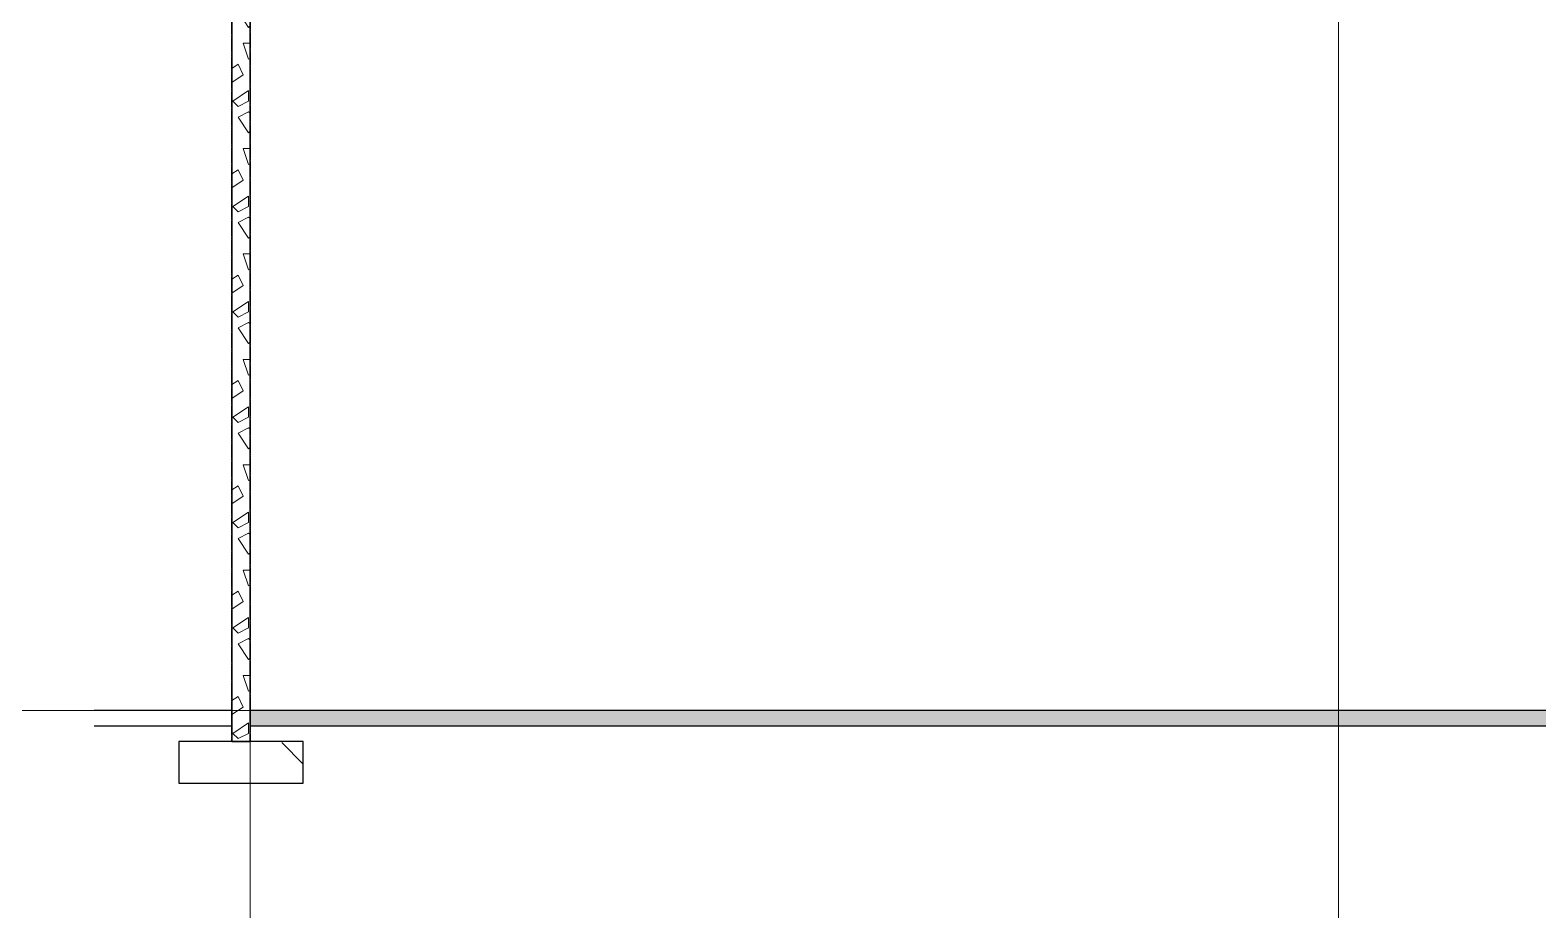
# Model space of a CAD drawing. Header units: millimetres. Extents: x 632 to 524205, y -3890 to 20851.
# Drawn here: x 24524 to 39066, y 3200 to 11760 of the extents above; entities that cross this region are included whole.
import ezdxf

# ---------------------------------------------------------------- set-up
doc = ezdxf.new("R2010")
doc.units = ezdxf.units.MM
doc.linetypes.add('Hidden', pattern=[4, 3, -1])
for name, color, linetype, lineweight in [('A-200-M_WALL_EXT', 113, 'Continuous', 13), ('A-200-M_WALL_PAT', 111, 'Continuous', 13), ('A-200-MH_WALL', 110, 'Hidden', 13), ('A-230-H-FLOOR', 190, 'Continuous', 13), ('A-230-M_FLOOR', 192, 'Continuous', 13), ('S-160-M_FOUND', 171, 'Continuous', 13), ('Z-030-M_GRID', 191, 'Continuous', 13), ('Z-230-A_LEVEL', 51, 'Continuous', 13)]:
    doc.layers.add(name, color=color, linetype=linetype, lineweight=lineweight)
pattern_1 = [(45, (76922.1, 0), (-1414.214, 0), [750, -3000]), (45, (77922.1, 1000), (-1414.214, 0), [750, -3000]), (45, (78922.1, -300), (-1414.214, 0), [250, -2000]), (90, (78922.06, 500), (-500, 500), [500, -2000]), (315, (78922, 1000), (0, 2828.43), [500, -3000]), (0, (77922, 1000), (2000, 2000), [300, -1000]), (0, (75422, 2000), (2000, 2000), [300, -2000])]

msp = doc.modelspace()

# ---------------------------------------------------------------- hatches: boundary and pattern name
at = {"layer": 'A-200-M_WALL_PAT'}
h = msp.add_hatch(dxfattribs=at)
h.set_pattern_fill('FP_9', color=250, angle=-63.435, style=0, pattern_type=2)
h.set_pattern_definition([(296.565, (77176.06, 152.4), (5e-05, 1016), [113.592, -2158.253]), (33.69, (77226.86, 50.8), (7e-05, 1016), [183.16, -3480.08]), (33.69, (78242.85, 50.8), (7e-05, 1016), [183.16, -3480.08]), (33.69, (79258.85, 50.8), (7e-05, 1016), [183.16, -3480.08]), (116.565, (77379.25, 152.4), (5e-05, 1016), [113.592, -2158.253]), (213.69, (77328.45, 254), (7e-05, 1016), [183.16, -3480.08]), (213.69, (78344.46, 254), (7e-05, 1016), [183.16, -3480.08]), (213.69, (79360.46, 254), (7e-05, 1016), [183.16, -3480.08]), (26.565, (77582.5, 152.4), (5e-05, 1016), [227.185, -2044.66]), (26.565, (78598.5, 152.4), (5e-05, 1016), [227.185, -2044.66]), (270, (77785.7, 254), (1016, 0.0009), [101.6, -914.4]), (225, (77785.66, 152.4), (-0.002, 1016), [143.684, -1293.157]), (135, (77684.05, 50.8), (-0.0009, 1015.999), [143.684, -1293.157]), (288.43505, (77379.25, 457.2), (-0.002, 1015.9997), [160.644, -3052.23]), (18.435, (77430.1, 304.8), (-0.002, 1016), [160.644, -3052.23]), (18.435, (78446.1, 304.8), (-0.002, 1016), [160.644, -3052.23]), (18.435, (79462.1, 304.8), (-0.002, 1016), [160.644, -3052.23]), (135, (77582.46, 355.6), (-0.0009, 1015.999), [143.684, -1293.157]), (180, (77480.9, 457.2), (0.0009, -1016), [101.6, -914.4]), (251.56505, (77125.25, 711.2), (0.0004, 1015.9997), [160.644, -3052.23]), (315, (77074.46, 558.8), (-0.0009, 1015.999), [143.684, -1293.157]), (71.56505, (77176.06, 457.2), (0.0004, 1015.9997), [160.644, -3052.23]), (135, (77226.86, 609.6), (-0.0009, 1015.999), [143.684, -1293.157]), (225, (77531.65, 711.2), (-0.002, 1016), [143.684, -1293.157]), (123.69, (77430.05, 609.6), (7e-05, 1015.9997), [183.162, -3480.078]), (123.69, (78446.05, 609.6), (7e-05, 1015.9997), [183.162, -3480.078]), (26.565, (77328.5, 762), (5e-05, 1016), [113.592, -2158.253]), (26.565, (78344.5, 762), (5e-05, 1016), [113.592, -2158.253]), (315, (77430.05, 812.8), (-0.0009, 1015.999), [143.684, -1293.157]), (213.69, (77887.26, 965.2), (7e-05, 1016), [183.16, -3480.08]), (213.69, (78903.26, 965.2), (7e-05, 1016), [183.16, -3480.08]), (213.69, (79919.26, 965.2), (7e-05, 1016), [183.16, -3480.08]), (296.565, (77734.85, 863.6), (5e-05, 1016), [113.592, -2158.253]), (45, (77785.65, 762), (-0.0009, 1015.999), [143.684, -1293.157]), (90, (77887.3, 863.6), (-1016, -0.0009), [101.6, -914.4]), (213.69, (77430.06, 1016), (7e-05, 1016), [183.16, -3480.08]), (213.69, (78446.06, 1016), (7e-05, 1016), [183.16, -3480.08]), (213.69, (79462.06, 1016), (7e-05, 1016), [183.16, -3480.08]), (315, (77277.65, 914.4), (-0.0009, 1015.999), [71.842, -1364.999]), (26.565, (77328.5, 863.6), (5e-05, 1016), [113.592, -2158.253]), (26.565, (78344.5, 863.6), (5e-05, 1016), [113.592, -2158.253]), (90, (77430.1, 914.4), (-1016, -0.0009), [101.6, -914.4]), (333.435, (77023.7, 965.2), (-0.002, 1016), [113.592, -2158.253]), (333.435, (78039.7, 965.2), (-0.002, 1016), [113.592, -2158.253]), (243.435, (77125.26, 914.4), (-0.0018, 1016), [113.592, -2158.253]), (161.565, (77074.5, 812.8), (0.0004, 1016), [160.644, -3052.23]), (161.565, (78090.5, 812.8), (0.0004, 1016), [160.644, -3052.23]), (161.565, (79106.5, 812.8), (0.0004, 1016), [160.644, -3052.23]), (45, (76922.06, 863.6), (-0.0009, 1015.999), [143.684, -1293.157]), (26.565, (76972.9, -0.0001), (5e-05, 1016), [113.592, -2158.253]), (26.565, (77988.9, -0.0002), (5e-05, 1016), [113.592, -2158.253]), (116.565, (77074.45, 50.8), (5e-05, 1016), [113.592, -2158.253]), (206.565, (77023.7, 152.4), (5e-05, 1016), [113.592, -2158.253]), (206.565, (78039.65, 152.4), (5e-05, 1016), [113.592, -2158.253]), (296.565, (76922.06, 101.6), (5e-05, 1016), [113.592, -2158.253]), (14.036, (77684.1, 457.2), (0.003, 1016), [209.454, -3979.62]), (14.036, (78700.1, 457.2), (0.003, 1016), [209.454, -3979.62]), (14.036, (79716.1, 457.2), (0.003, 1016), [209.454, -3979.62]), (14.036, (80732.1, 457.2), (0.003, 1016), [209.454, -3979.62]), (135, (77887.26, 508), (-0.0009, 1015.999), [143.684, -1293.157]), (198.435, (77785.7, 609.6), (-0.002, 1016), [160.644, -3052.23]), (198.435, (78801.7, 609.6), (-0.002, 1016), [160.644, -3052.23]), (198.435, (79817.7, 609.6), (-0.002, 1016), [160.644, -3052.23]), (296.565, (77633.26, 558.8), (5e-05, 1016), [113.592, -2158.253]), (333.435, (76972.9, 304.8), (-0.002, 1016), [113.592, -2158.253]), (333.435, (77988.9, 304.8), (-0.002, 1016), [113.592, -2158.253]), (45, (77074.45, 254), (-0.0009, 1015.999), [71.842, -1364.999]), (116.565, (77125.25, 304.8), (5e-05, 1016), [113.592, -2158.253]), (225, (77074.45, 406.4), (-0.002, 1016), [143.684, -1293.157])])
h.paths.add_polyline_path([(26645, 4900), (26645, 17618), (26470, 17618), (26470, 4900)])
at = {"layer": 'A-230-H-FLOOR'}
h = msp.add_hatch(dxfattribs=at)
h.set_pattern_fill('FP_8', color=256, style=0, pattern_type=2)
h.set_pattern_definition(pattern_1)
h.paths.add_polyline_path([(26470, 5050), (26470, 5200), (25141, 5200), (25141, 5050)])
h = msp.add_hatch(dxfattribs=at)
h.set_pattern_fill('FP_8', color=256, style=0, pattern_type=2)
h.set_pattern_definition(pattern_1)
h.paths.add_polyline_path([(112989, 5050), (116495, 5050), (116495, 5200), (26645, 5200), (26645, 5050), (107132, 5050)])
at = {"layer": 'S-160-M_FOUND'}
h = msp.add_hatch(dxfattribs=at)
h.set_pattern_fill('FP_8', color=256, style=0, pattern_type=2)
h.set_pattern_definition(pattern_1)
h.paths.add_polyline_path([(25958, 4500), (27158, 4500), (27158, 4900), (25958, 4900)])

# ---------------------------------------------------------------- linework, layer by layer
at = {"layer": 'A-200-M_WALL_EXT', "lineweight": 25}
for p, q in [((26470, 17618), (26470, 4900)), ((26645, 4900), (26645, 17618)), ((26470, 4900), (26645, 4900))]:
    msp.add_line(p, q, dxfattribs=at)
at = {"layer": 'A-200-MH_WALL', "lineweight": 25}
for p, q in [((26470, 17618), (26470, 4900)), ((26470, 4900), (26470, 17608)), ((26645, 4900), (26645, 17618)), ((26645, 17608), (26645, 4900))]:
    msp.add_line(p, q, dxfattribs=at)
at = {"layer": 'A-230-M_FLOOR', "lineweight": 25}
for p, q in [((26470, 5200), (25141, 5200)), ((26470, 5050), (26470, 5200)), ((116495, 5200), (26645, 5200)), ((26645, 5200), (26645, 5050)), ((25141, 5050), (26470, 5050)), ((26645, 5050), (116495, 5050))]:
    msp.add_line(p, q, dxfattribs=at)
at = {"layer": 'S-160-M_FOUND', "lineweight": 25}
for p, q in [((27158, 4900), (25958, 4900)), ((25958, 4900), (25958, 4500)), ((27158, 4500), (27158, 4900)), ((25958, 4500), (27158, 4500))]:
    msp.add_line(p, q, dxfattribs=at)
at = {"layer": 'Z-030-M_GRID'}
for p, q in [((26645, 3200), (26645, 18320)), ((37145, 3200), (37145, 18320))]:
    msp.add_line(p, q, dxfattribs=at)
at = {"layer": 'Z-230-A_LEVEL'}
msp.add_line((20026, 5200), (123965, 5200), dxfattribs=at)

doc.saveas('drawing.dxf')
